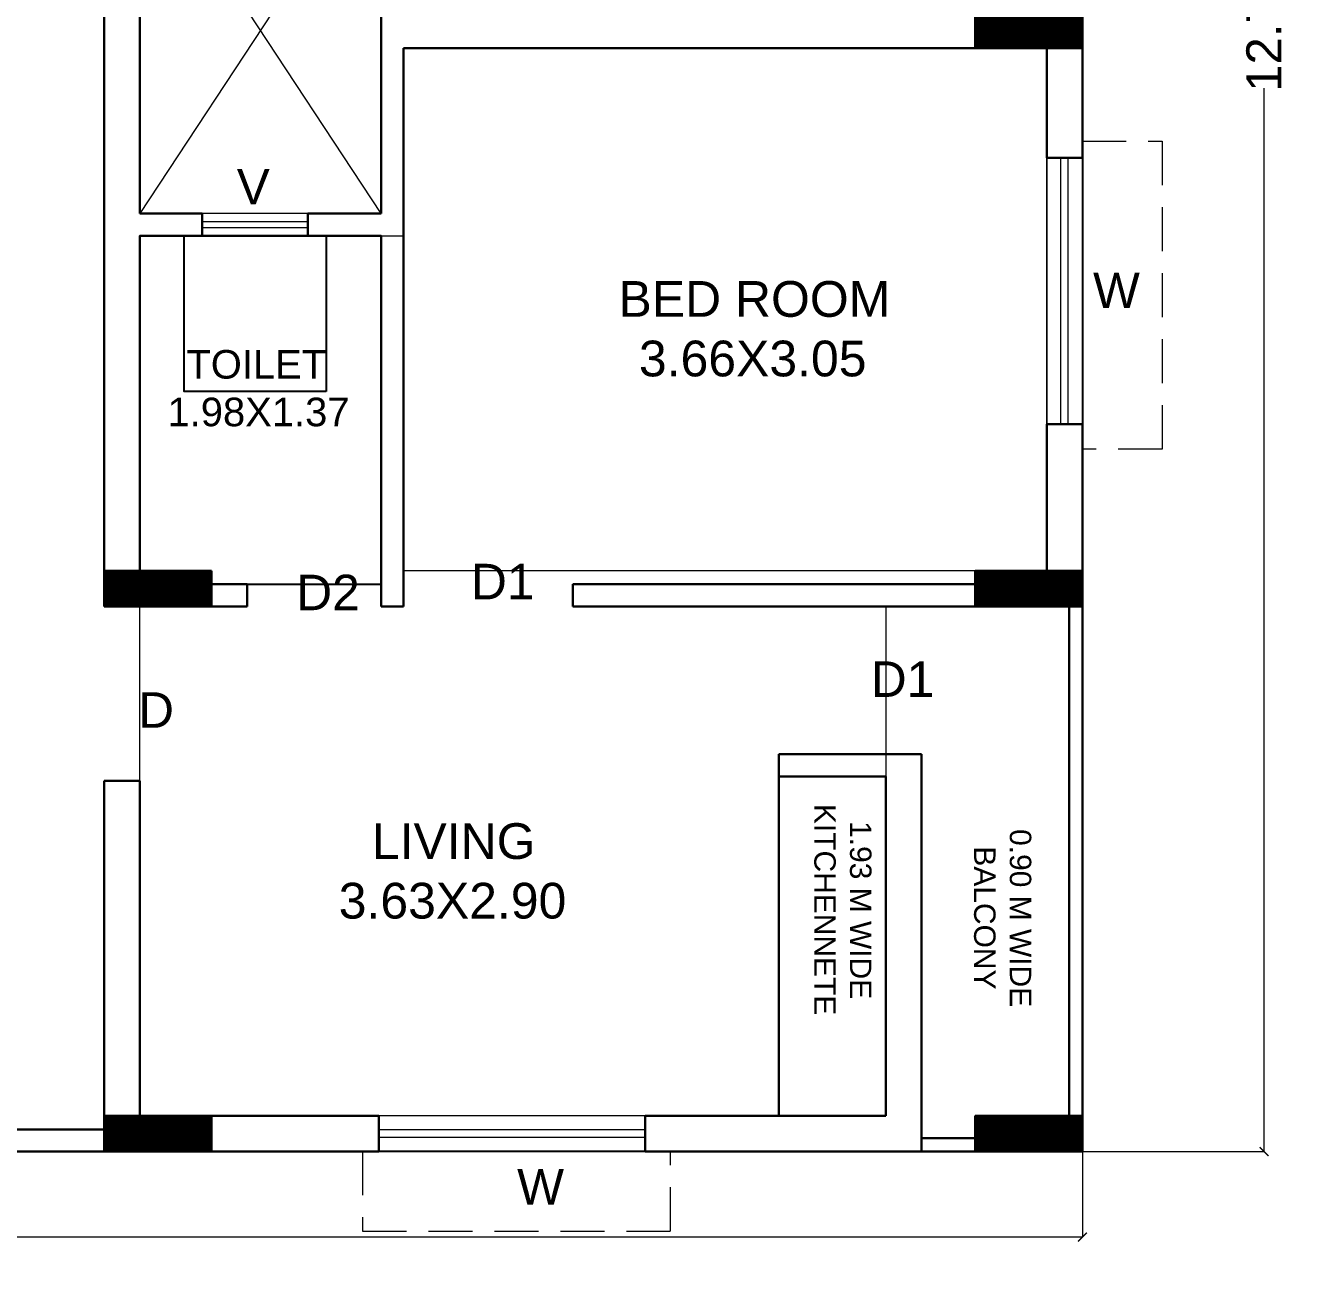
# Model space of a CAD drawing. Header units: metres. Extents: x 0 to 63445, y 32357 to 32804.
# Drawn here: x 63261.27 to 63268.57, y 32677.75 to 32684.9 of the extents above; entities that cross this region are included whole.
import ezdxf

# ---------------------------------------------------------------- set-up
doc = ezdxf.new("R2010")
doc.units = ezdxf.units.M
doc.header["$MEASUREMENT"] = 0
doc.header["$PDMODE"] = 34
doc.header["$PDSIZE"] = -10
doc.linetypes.add('DASHED', pattern=[0.75, 0.5, -0.25])
doc.linetypes.add('DASHED2', pattern=[0.375, 0.25, -0.125])
doc.layers.get('0').update_dxf_attribs({"lineweight": 25})
for name, color, linetype, plot in [('BLK_2_FLR_3_BATH', 3, 'Continuous', False), ('BLK_2_FLR_3_BLT_UP_AREA', 14, 'Continuous', False), ('BLK_2_FLR_3_WATER_CLOSET', 2, 'Continuous', False)]:
    doc.layers.add(name, color=color, linetype=linetype, plot=plot)
for name, color, linetype, lineweight in [('BLK_2_FLR_3_BLT_UP_AREA_DEDUCT', 41, 'Continuous', 9), ('BLK_2_FLR_3_CARPET_AREA', 1, 'DASHED', 9), ('BLK_2_FLR_3_UNITFA', 7, 'Continuous', 0), ('COLUMN', 1, 'Continuous', 30), ('DIM', 56, 'Continuous', 20), ('hatch', 251, 'Continuous', 20), ('TEXT-2', 65, 'Continuous', 18), ('wall', 7, 'Continuous', 30), ('window', 154, 'Continuous', 9)]:
    doc.layers.add(name, color=color, linetype=linetype, lineweight=lineweight)
doc.layers.add('text', color=65, linetype='Continuous')
doc.styles.add('AutoDCRFont', font='arial.ttf')
doc.styles.get("Standard").update_dxf_attribs({"font": 'arial.ttf', "height": 0.4})
doc.styles.add('TNR', font='times.ttf', dxfattribs={"height": 0.5})
doc.dimstyles.new('ARCHANA', dxfattribs={"dimscale": 0, "dimtxt": 0.5, "dimasz": 0.5, "dimexe": 0, "dimexo": 0, "dimgap": 0, "dimtad": 0, "dimzin": 0, "dimdsep": 46, "dimtxsty": 'TNR', "dimblk": 'ARCHTICK', "dimcen": 0.09, "dimclrd": 36, "dimclre": 36, "dimclrt": 7, "dimadec": 0, "dimazin": 0, "dimtfac": 1, "dimtofl": 0, "dimtmove": 0, "dimatfit": 3, "dimldrblk": 'ARCHTICK', "dimfxl": 1, "dimfrac": 2, "dimtolj": 1, "dimtzin": 0, "dimlwd": -1, "dimlwe": -1, "dimarcsym": 0})

# ---------------------------------------------------------------- blocks, each defined once
blk = doc.blocks.new('A$C7D115503')
at = {"layer": 'COLUMN', "ltscale": 3}
h = blk.add_hatch(dxfattribs=at)
h.set_pattern_fill('ANSI31', color=256, style=0)
h.paths.add_polyline_path([(-14.36, -11.59), (-6.36, -11.59), (-6.36, 12.41), (-14.36, 12.41)])
at = {"layer": 'COLUMN', "ltscale": 0.05}
for p, q in [((-14.36, 12.41), (-6.36, 12.41)), ((-14.36, 12.41), (-14.36, -11.59)), ((-6.36, 12.41), (-6.36, -11.59)), ((-6.36, -11.59), (-14.36, -11.59))]:
    blk.add_line(p, q, dxfattribs=at)
blk = doc.blocks.new('_ArchTick')
at = {"color": 0, "linetype": 'ByBlock', "const_width": 0.15}
blk.add_lwpolyline([(-0.5, -0.5), (0.5, 0.5)], dxfattribs=at)
blk = doc.blocks.new('*D876')
at = {"layer": 'Defpoints', "color": 0, "ltscale": 3, "transparency": 16777216}
for p in [(0.8318, 32691.2455), (63267.2772, 32691.2455), (0, 32678.4943)]:
    blk.add_point(p, dxfattribs=at)
at = {"layer": 'DIM', "ltscale": 3, "transparency": 16777216}
for p, q in [((5.8318, 32691.2455), (0.8318, 32691.2455)), ((0.8318, 32691.2455), (0.8318, 32685.2644)), ((0.8318, 32678.4943), (0.8318, 32684.4754)), ((0, 32678.4943), (0.8318, 32678.4943))]:
    blk.add_line(p, q, dxfattribs=at)
at = {"layer": 'DIM', "ltscale": 3, "transparency": 16777216, "xscale": 0.05, "yscale": 0.05, "zscale": 0.05}
for p, rotation in [((0.8318, 32691.2455), 90), ((0.8318, 32678.4943), 270)]:
    blk.add_blockref('_ArchTick', p, dxfattribs=dict(at, rotation=rotation))
at = {"layer": 'DIM', "color": 7, "ltscale": 3, "transparency": 16777216, "insert": (0.8318, 32684.8699), "char_height": 0.4, "attachment_point": 5, "rotation": 90}
blk.add_mtext('\\A1;{\\H0.6x;12.75}', dxfattribs=at)
blk = doc.blocks.new('*D817')
at = {"layer": 'Defpoints', "color": 0, "ltscale": 3, "transparency": 16777216}
for p in [(63250.382, 32678.4943), (63267.2772, 32678.4943), (63267.2772, 32678.0078)]:
    blk.add_point(p, dxfattribs=at)
at = {"layer": 'DIM', "ltscale": 3, "transparency": 16777216}
for p, q in [((63250.382, 32678.4943), (63250.382, 32678.0078)), ((63267.2772, 32678.4943), (63267.2772, 32678.0078)), ((63250.382, 32678.0078), (63258.42, 32678.0078)), ((63267.2772, 32678.0078), (63259.2392, 32678.0078))]:
    blk.add_line(p, q, dxfattribs=at)
at = {"layer": 'DIM', "ltscale": 3, "transparency": 16777216, "xscale": 0.05, "yscale": 0.05, "zscale": 0.05, "rotation": 180}
blk.add_blockref('_ArchTick', (63250.382, 32678.0078), dxfattribs=at)
at = {"layer": 'DIM', "ltscale": 3, "transparency": 16777216, "xscale": 0.05, "yscale": 0.05, "zscale": 0.05}
blk.add_blockref('_ArchTick', (63267.2772, 32678.0078), dxfattribs=at)
at = {"layer": 'DIM', "color": 7, "ltscale": 3, "transparency": 16777216, "insert": (63258.8296, 32678.0078), "char_height": 0.4, "attachment_point": 5}
blk.add_mtext('\\A1;{\\H0.625x;16.90}', dxfattribs=at)
blk = doc.blocks.new('*D818')
at = {"layer": 'Defpoints', "color": 0, "ltscale": 3, "transparency": 16777216}
for p in [(63267.2772, 32691.2455), (63267.2772, 32678.4943), (63268.3105, 32678.4943)]:
    blk.add_point(p, dxfattribs=at)
at = {"layer": 'DIM', "ltscale": 3, "transparency": 16777216}
for p, q in [((63267.2772, 32691.2455), (63268.3105, 32691.2455)), ((63268.3105, 32691.2455), (63268.3105, 32685.1987)), ((63268.3105, 32678.4943), (63268.3105, 32684.5411)), ((63267.2772, 32678.4943), (63268.3105, 32678.4943))]:
    blk.add_line(p, q, dxfattribs=at)
at = {"layer": 'DIM', "ltscale": 3, "transparency": 16777216, "xscale": 0.05, "yscale": 0.05, "zscale": 0.05}
for p, rotation in [((63268.3105, 32691.2455), 90), ((63268.3105, 32678.4943), 270)]:
    blk.add_blockref('_ArchTick', p, dxfattribs=dict(at, rotation=rotation))
at = {"layer": 'DIM', "color": 7, "ltscale": 3, "transparency": 16777216, "insert": (63268.3105, 32684.8699), "char_height": 0.4, "attachment_point": 5, "rotation": 90}
blk.add_mtext('\\A1;{\\H0.5x;12.75}', dxfattribs=at)

msp = doc.modelspace()

# ---------------------------------------------------------------- linework, layer by layer
at = {"layer": 'BLK_2_FLR_3_BATH', "color": 3, "ltscale": 0.5}
msp.add_lwpolyline([(63261.9176, 32681.7202), (63263.2893, 32681.7202), (63263.2893, 32683.7015), (63261.9176, 32683.7015)], close=True, dxfattribs=at)
at = {"layer": 'BLK_2_FLR_3_BLT_UP_AREA', "color": 20}
msp.add_lwpolyline([(63247.2831, 32691.2455), (63267.2772, 32691.2455), (63267.2772, 32678.4943), (63250.382, 32678.4943), (63250.382, 32683.9555), (63248.8719, 32683.9555), (63248.8719, 32685.6827), (63247.2831, 32685.6827), (63247.2831, 32691.2455)], close=True, dxfattribs=at)
at = {"layer": 'BLK_2_FLR_3_BLT_UP_AREA_DEDUCT', "color": 20}
msp.add_lwpolyline([(63263.2893, 32683.8285), (63261.9176, 32683.8285), (63261.9176, 32685.9113), (63263.2893, 32685.9113)], close=True, dxfattribs=at)
at = {"layer": 'BLK_2_FLR_3_CARPET_AREA', "color": 20, "linetype": 'ByBlock', "ltscale": 0.5}
msp.add_lwpolyline([(63267.074, 32681.7964), (63263.4163, 32681.7964), (63263.4163, 32684.7683), (63267.074, 32684.7683)], close=True, dxfattribs=at)
at = {"layer": 'BLK_2_FLR_3_UNITFA', "color": 1, "ltscale": 0.5}
msp.add_lwpolyline([(63263.4163, 32684.7683), (63267.074, 32684.7683), (63267.074, 32681.7964), (63267.074, 32681.5932), (63266.1596, 32681.5932), (63266.1596, 32678.6975), (63261.9176, 32678.6975), (63261.9176, 32683.7015), (63263.4163, 32683.7015), (63263.4163, 32684.7683)], dxfattribs=at)
at = {"layer": 'BLK_2_FLR_3_WATER_CLOSET', "color": 3}
msp.add_lwpolyline([(63262.977, 32682.8165), (63262.1683, 32682.8165), (63262.1683, 32683.7015), (63262.977, 32683.7015)], close=True, dxfattribs=at)
at = {"layer": 'hatch', "ltscale": 0.05}
for p, q in [((63263.2893, 32683.8285), (63261.9176, 32685.9113)), ((63263.2893, 32685.9113), (63261.9176, 32683.8285))]:
    msp.add_line(p, q, dxfattribs=at)
at = {"layer": 'wall'}
for p, q in [((63261.7144, 32681.5932), (63261.7144, 32688.1466)), ((63261.9176, 32685.9113), (63261.9176, 32683.8285)), ((63267.2772, 32684.1462), (63267.2772, 32685.8016)), ((63263.2893, 32683.8285), (63263.2893, 32684.9715)), ((63263.4163, 32681.5932), (63263.4163, 32684.7683)), ((63263.4163, 32684.7683), (63267.074, 32684.7683)), ((63263.4163, 32684.7683), (63267.074, 32684.7683)), ((63267.074, 32684.7683), (63267.074, 32684.1462)), ((63261.9176, 32683.8285), (63262.2724, 32683.8285)), ((63262.8723, 32683.8285), (63263.2893, 32683.8285)), ((63261.9176, 32683.7015), (63262.2724, 32683.7015)), ((63261.9176, 32681.7202), (63261.9176, 32683.7015)), ((63262.8723, 32683.7015), (63263.2893, 32683.7015)), ((63263.2893, 32681.5932), (63263.2893, 32683.7015)), ((63267.074, 32682.6316), (63267.074, 32681.7202)), ((63267.2772, 32681.5932), (63267.2772, 32682.6316)), ((63261.9176, 32681.7202), (63262.5272, 32681.7202)), ((63262.5272, 32681.5932), (63262.5272, 32681.7202)), ((63264.3789, 32681.7202), (63267.074, 32681.7202)), ((63264.3789, 32681.5932), (63264.3789, 32681.7202)), ((63261.7144, 32681.5932), (63262.5272, 32681.5932)), ((63263.2893, 32681.5932), (63263.4163, 32681.5932)), ((63264.3789, 32681.5932), (63267.2772, 32681.5932)), ((63267.201, 32681.5932), (63267.201, 32678.5705)), ((63267.2772, 32681.5932), (63267.2772, 32678.4943)), ((63265.5499, 32680.755), (63266.3628, 32680.755)), ((63265.5499, 32680.628), (63265.5499, 32680.755)), ((63266.3628, 32680.755), (63266.3628, 32678.4943)), ((63261.7144, 32680.6026), (63261.9176, 32680.6026)), ((63261.7144, 32678.4943), (63261.7144, 32680.6026)), ((63261.9176, 32678.6975), (63261.9176, 32680.6026)), ((63265.5499, 32680.628), (63266.1596, 32680.628)), ((63265.5499, 32680.628), (63265.5499, 32678.6975)), ((63266.1596, 32680.628), (63266.1596, 32678.6975)), ((63261.9176, 32678.6975), (63263.2767, 32678.6975)), ((63264.7913, 32678.6975), (63266.1596, 32678.6975)), ((63267.201, 32678.5705), (63266.3628, 32678.5705)), ((63263.2767, 32678.4943), (63261.7144, 32678.4943)), ((63266.3628, 32678.4943), (63264.7913, 32678.4943)), ((63267.2772, 32678.4943), (63266.3628, 32678.4943))]:
    msp.add_line(p, q, dxfattribs=at)
at = {"layer": 'wall', "ltscale": 3}
for p, q in [((63267.074, 32684.1462), (63267.2772, 32684.1462)), ((63262.8723, 32683.7015), (63262.8723, 32683.8285)), ((63267.074, 32682.6316), (63267.2772, 32682.6316)), ((63263.2767, 32678.6975), (63263.2767, 32678.4943)), ((63264.7913, 32678.6975), (63264.7913, 32678.4943))]:
    msp.add_line(p, q, dxfattribs=at)
at = {"layer": 'wall', "ltscale": 0.5}
for p, q in [((63262.2724, 32683.8285), (63262.2724, 32683.7015)), ((63260.0343, 32678.6193), (63261.7144, 32678.6193)), ((63260.0343, 32678.4943), (63261.7144, 32678.4943))]:
    msp.add_line(p, q, dxfattribs=at)
at = {"layer": 'window'}
for p, q in [((63267.074, 32682.6316), (63267.074, 32684.1462)), ((63267.1534, 32682.6316), (63267.1534, 32684.1462)), ((63267.1965, 32682.6316), (63267.1965, 32684.1462)), ((63267.2772, 32682.6316), (63267.2772, 32684.1462)), ((63262.2729, 32683.7015), (63262.2724, 32683.7015)), ((63264.7913, 32678.6975), (63263.2767, 32678.6975)), ((63264.7913, 32678.618), (63263.2767, 32678.618)), ((63264.7913, 32678.575), (63263.2767, 32678.575)), ((63264.7913, 32678.4956), (63263.2767, 32678.4956))]:
    msp.add_line(p, q, dxfattribs=at)
at = {"layer": 'window', "ltscale": 0.5}
for p, q in [((63262.8723, 32683.8285), (63262.2729, 32683.8285)), ((63262.8723, 32683.7817), (63262.2729, 32683.7817)), ((63262.8723, 32683.8285), (63262.8729, 32683.8285)), ((63262.8729, 32683.8285), (63262.8723, 32683.8285)), ((63262.2729, 32683.7482), (63262.8723, 32683.7482)), ((63262.2729, 32683.7015), (63262.8723, 32683.7015)), ((63262.8729, 32683.7015), (63262.8723, 32683.7015)), ((63262.8723, 32683.7015), (63262.8729, 32683.7015))]:
    msp.add_line(p, q, dxfattribs=at)
at = {"layer": 'window', "color": 8, "linetype": 'DASHED2'}
for points in [[(63267.2759, 32684.2394), (63267.7303, 32684.2394), (63267.7303, 32682.4882), (63267.2759, 32682.4882)], [(63263.1836, 32678.4956), (63263.1836, 32678.0412), (63264.9348, 32678.0412), (63264.9348, 32678.4956)]]:
    msp.add_lwpolyline(points, dxfattribs=at)

# ---------------------------------------------------------------- block references
at = {"layer": 'COLUMN', "ltscale": 0.05, "xscale": -0.025400733691282, "yscale": 0.025400733691282, "zscale": 0.025400733691282, "rotation": 90}
for p in [(63266.9829, 32684.6067), (63262.0298, 32681.4316), (63266.9829, 32681.4316), (63262.0298, 32678.3327), (63266.9829, 32678.3327)]:
    msp.add_blockref('A$C7D115503', p, dxfattribs=at)

# ---------------------------------------------------------------- texts
at = {"layer": 'text'}
for s, insert, char_height, width, attachment_point in [('\\pi1.76315;BED ROOM\\P\\pi1.87931;3.66X3.05', (63262.8758, 32682.8997), 0.203206, 5.029694, 7), ('\\pi1.61933;TOILET\\P\\pi1.51165;1.98X1.37', (63260.5626, 32682.6166), 0.162565, 4.023756, 7), ('D1', (63264.1613, 32681.6348), 0.20194, 0.534981, 9), ('D2', (63263.1677, 32681.5728), 0.20194, 0.534981, 9), ('D1', (63266.4346, 32681.0798), 0.20194, 0.534981, 9), ('D', (63262.1113, 32680.9044), 0.2019, 0.534981, 9), ('\\pi2.06872;LIVING\\P\\pi1.88042;3.63X2.90', (63261.1677, 32679.8166), 0.203206, 5.029694, 7)]:
    msp.add_mtext(s, dxfattribs=dict(at, insert=insert, char_height=char_height, width=width, attachment_point=attachment_point))
at = {"layer": 'text', "char_height": 0.121924, "width": 3.795079, "attachment_point": 1, "rotation": 270}
for s, insert in [('\\pi1.40502;1.93 M WIDE\\P\\pi1.30742;KITCHENNETE', (63266.0774, 32681.7787)), ('\\pi1.39928;0.90 M WIDE\\P\\pi1.49742;BALCONY', (63266.9862, 32681.7275))]:
    msp.add_mtext(s, dxfattribs=dict(at, insert=insert))
at = {"layer": 'TEXT-2', "char_height": 0.2019, "width": 0.182701, "style": 'AutoDCRFont'}
for s, insert, attachment_point in [('V', (63262.4683, 32683.8806), 7), ('W', (63267.3375, 32683.2905), 7), ('W', (63264.329, 32678.1926), 9)]:
    msp.add_mtext(s, dxfattribs=dict(at, insert=insert, attachment_point=attachment_point))

# ---------------------------------------------------------------- dimensions: what is measured, and where the dimension line sits
at = {"layer": 'DIM', "ltscale": 3}
for base, p1, p2, text, picture, middle in [((0.8318, 32691.2455), (0, 32678.4943), (63267.2772, 32691.2455), '{\\H0.6x;<>}', '*D876', (0.8318, 32684.8699)), ((63268.3105, 32678.4943), (63267.2772, 32691.2455), (63267.2772, 32678.4943), '{\\H0.5x;<>}', '*D818', (63268.3105, 32684.8699))]:
    dim = msp.add_linear_dim(base=base, p1=p1, p2=p2, angle=90, text=text, dimstyle='ARCHANA', override={"dimscale": 1, "dimtxt": 0.278, "dimasz": 0.05, "dimtxsty": 'Standard', "dimclrd": 256, "dimclre": 256, "dimfxl": 5, "dimfxlon": 1, "dimarcsym": 1}, dxfattribs=at)
    dim.commit()
    dim.dimension.update_dxf_attribs({"geometry": picture, "text_midpoint": middle})
dim = msp.add_linear_dim(base=(63267.2772, 32678.0078), p1=(63250.382, 32678.4943), p2=(63267.2772, 32678.4943), text='{\\H0.625x;<>}', dimstyle='ARCHANA', override={"dimscale": 1, "dimtxt": 0.278, "dimasz": 0.05, "dimtxsty": 'Standard', "dimclrd": 256, "dimclre": 256, "dimfxl": 5, "dimfxlon": 1, "dimarcsym": 1}, dxfattribs=at)
dim.commit()
dim.dimension.update_dxf_attribs({"geometry": '*D817', "text_midpoint": (63258.8296, 32678.0078)})

doc.saveas('drawing.dxf')
